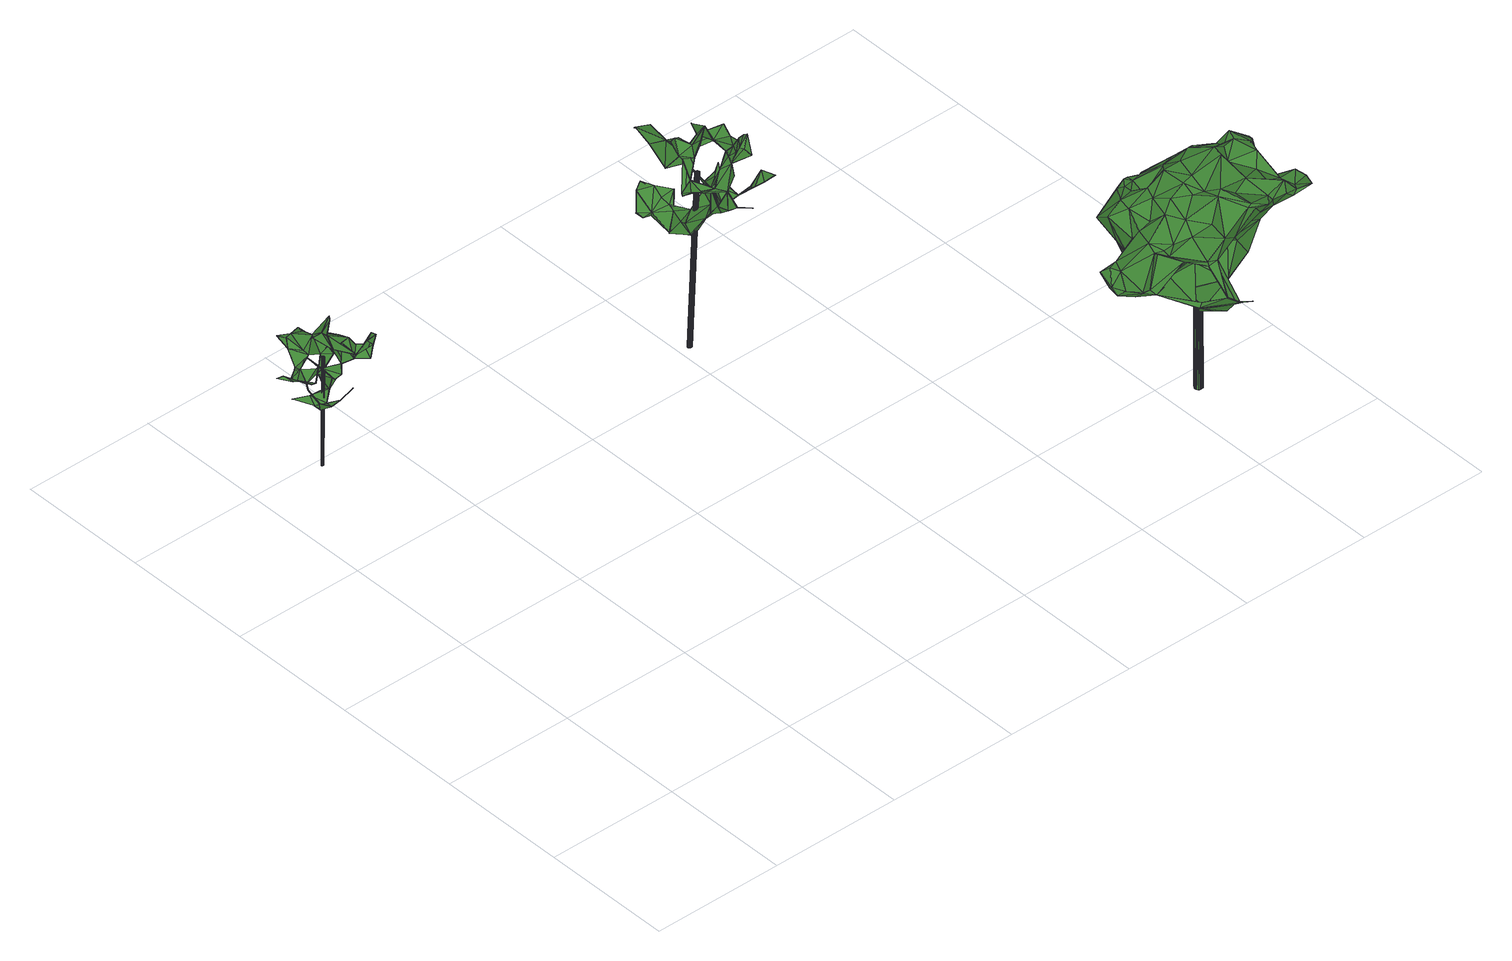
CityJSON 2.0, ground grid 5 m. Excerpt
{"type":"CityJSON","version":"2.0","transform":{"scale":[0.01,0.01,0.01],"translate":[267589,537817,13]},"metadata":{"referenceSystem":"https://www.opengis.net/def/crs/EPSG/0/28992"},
"CityObjects":{
"tree1":{"type":"SolitaryVegetationObject","attributes":{"gtid":489,"crown_width_m":2.89,"crown_median_z":17.56,"crown_r50_m":0.196,"crown_porosity":0.965,"trunk_H_m":4.5,"trunk_DBH_m":0.092,"trunk_radius_m":0.046,"trunk_base_height_m":13.06,"original_gtid":"555"},"geometry":[{"type":"Solid","lod":"3","boundaries":[[[[0,1,2]],[[3,4,5]],[[6,7,8]],[[9,10,11]],[[12,13,14]],[[15,16,17]],[[18,19,20]],[[21,22,23]],[[24,25,26]],[[26,25,18]],[[27,28,29]],[[11,30,31]],[[21,32,33]],[[34,35,36]],[[37,38,39]],[[40,41,42]],[[43,44,45]],[[46,47,7]],[[48,49,50]],[[1,51,52]],[[7,53,54]],[[15,30,16]],[[55,56,57]],[[58,59,60]],[[58,60,61]],[[15,17,48]],[[62,63,39]],[[64,63,62]],[[27,29,37]],[[50,65,48]],[[15,48,65]],[[66,64,55]],[[57,56,14]],[[41,67,42]],[[59,3,68]],[[69,70,71]],[[72,73,74]],[[72,74,45]],[[75,76,1]],[[77,29,39]],[[12,43,74]],[[78,79,80]],[[37,63,27]],[[81,82,83]],[[81,83,52]],[[39,63,37]],[[11,84,30]],[[85,36,51]],[[7,86,53]],[[6,8,54]],[[59,68,87]],[[60,59,87]],[[88,1,0]],[[75,1,88]],[[89,90,0]],[[72,88,91]],[[28,92,93]],[[82,68,5]],[[33,94,21]],[[95,96,61]],[[96,58,61]],[[15,97,31]],[[37,77,98]],[[99,98,77]],[[100,101,102]],[[101,100,103]],[[104,96,71]],[[105,106,107]],[[22,94,108]],[[79,109,110]],[[88,44,43]],[[87,68,82]],[[84,9,111]],[[17,112,97]],[[48,97,49]],[[113,54,53]],[[113,53,86]],[[60,95,61]],[[113,6,54]],[[114,26,18]],[[115,3,116]],[[108,94,117]],[[108,117,32]],[[105,107,118]],[[119,22,108]],[[54,8,7]],[[18,120,114]],[[89,85,90]],[[91,88,121]],[[24,122,123]],[[123,122,124]],[[1,76,125]],[[120,126,127]],[[52,51,69]],[[3,59,116]],[[128,129,130]],[[76,131,125]],[[132,101,109]],[[132,133,101]],[[83,5,2]],[[2,5,36]],[[29,28,134]],[[89,2,85]],[[119,135,22]],[[29,77,37]],[[96,136,71]],[[89,0,2]],[[106,137,126]],[[58,96,138]],[[104,138,96]],[[50,49,79]],[[90,85,51]],[[38,37,98]],[[26,36,3]],[[26,114,36]],[[125,72,91]],[[56,73,131]],[[56,131,76]],[[18,139,120]],[[55,57,67]],[[67,57,42]],[[21,108,32]],[[112,31,97]],[[51,34,70]],[[87,140,95]],[[115,26,3]],[[112,17,16]],[[58,138,59]],[[39,134,62]],[[129,99,141]],[[142,143,118]],[[14,75,12]],[[99,129,98]],[[18,20,144]],[[86,7,47]],[[86,47,145]],[[146,49,97]],[[10,9,84]],[[147,10,84]],[[7,6,46]],[[45,44,72]],[[95,60,87]],[[115,116,104]],[[84,111,148]],[[71,149,150]],[[94,22,21]],[[12,75,43]],[[88,43,75]],[[33,32,117]],[[151,152,147]],[[40,153,13]],[[14,13,153]],[[154,144,155]],[[154,155,151]],[[47,156,145]],[[25,155,19]],[[19,155,144]],[[147,152,157]],[[25,19,18]],[[79,158,50]],[[18,154,142]],[[144,154,18]],[[155,25,24]],[[94,33,117]],[[159,24,152]],[[24,123,152]],[[31,112,148]],[[31,148,111]],[[160,161,162]],[[163,161,160]],[[163,162,161]],[[110,78,105]],[[75,56,76]],[[71,115,104]],[[128,164,129]],[[165,166,124]],[[110,158,79]],[[135,167,168]],[[83,169,52]],[[1,52,169]],[[1,169,83]],[[50,158,137]],[[55,64,170]],[[17,97,48]],[[94,46,6]],[[133,171,172]],[[133,172,102]],[[80,105,78]],[[80,49,105]],[[49,80,79]],[[93,134,28]],[[93,173,134]],[[174,119,23]],[[22,174,23]],[[175,168,167]],[[0,90,88]],[[28,40,92]],[[11,111,9]],[[77,39,38]],[[72,44,88]],[[108,21,119]],[[154,147,84]],[[154,151,147]],[[115,176,26]],[[156,71,136]],[[170,74,73]],[[157,123,124]],[[166,157,124]],[[29,134,39]],[[127,158,177]],[[127,137,158]],[[77,38,164]],[[38,98,164]],[[122,115,124]],[[95,140,52]],[[42,57,153]],[[110,105,118]],[[158,110,166]],[[103,100,178]],[[142,126,120]],[[107,126,142]],[[102,178,99]],[[77,164,99]],[[22,178,174]],[[18,142,139]],[[55,179,66]],[[36,35,51]],[[81,87,82]],[[51,35,34]],[[85,2,36]],[[137,65,50]],[[144,20,19]],[[67,66,180]],[[10,118,11]],[[66,179,180]],[[180,179,67]],[[55,67,179]],[[141,86,130]],[[141,130,129]],[[59,138,116]],[[10,157,166]],[[178,22,135]],[[78,181,182]],[[78,110,181]],[[181,172,171]],[[128,130,86]],[[157,152,123]],[[95,136,96]],[[103,167,183]],[[142,120,139]],[[71,156,149]],[[178,183,174]],[[174,183,119]],[[150,149,128]],[[145,128,86]],[[166,110,10]],[[15,65,146]],[[114,165,34]],[[114,34,36]],[[11,31,111]],[[154,143,142]],[[88,90,121]],[[34,165,124]],[[84,118,143]],[[24,26,176]],[[23,119,21]],[[102,172,183]],[[102,183,178]],[[67,64,66]],[[41,64,67]],[[43,45,74]],[[115,122,176]],[[10,110,118]],[[11,118,84]],[[182,132,78]],[[147,157,10]],[[93,92,162]],[[160,162,92]],[[110,101,103]],[[163,160,92]],[[162,163,93]],[[173,93,163]],[[163,92,173]],[[105,146,106]],[[46,184,47]],[[178,135,168]],[[149,164,128]],[[150,69,71]],[[83,185,1]],[[2,1,185]],[[2,185,83]],[[110,109,101]],[[84,143,154]],[[119,183,135]],[[186,145,136]],[[184,156,47]],[[91,121,51]],[[115,34,124]],[[102,101,133]],[[178,167,103]],[[75,14,56]],[[125,91,1]],[[187,16,30]],[[51,1,91]],[[184,149,156]],[[141,99,184]],[[22,46,94]],[[168,175,178]],[[137,127,126]],[[106,146,137]],[[49,146,105]],[[86,141,188]],[[86,188,113]],[[137,146,65]],[[184,188,141]],[[100,164,149]],[[84,187,30]],[[51,121,90]],[[182,181,171]],[[15,31,30]],[[69,51,70]],[[145,156,136]],[[107,142,118]],[[178,175,167]],[[167,135,183]],[[46,188,184]],[[15,146,97]],[[114,177,165]],[[166,177,158]],[[165,177,166]],[[24,176,122]],[[120,177,114]],[[127,177,120]],[[178,100,99]],[[12,74,13]],[[27,63,41]],[[41,63,64]],[[3,5,68]],[[73,125,131]],[[83,82,5]],[[181,110,103]],[[171,133,132]],[[171,132,182]],[[106,126,107]],[[129,164,98]],[[145,186,128]],[[150,128,186]],[[78,109,79]],[[132,109,78]],[[172,181,103]],[[172,103,183]],[[186,136,69]],[[150,186,69]],[[95,69,136]],[[95,52,69]],[[99,100,149]],[[99,149,184]],[[173,92,40]],[[46,22,188]],[[94,188,22]],[[113,188,94]],[[36,5,4]],[[173,40,170]],[[170,134,173]],[[3,36,4]],[[62,170,64]],[[170,73,55]],[[125,73,72]],[[170,62,134]],[[40,13,74]],[[170,40,74]],[[99,164,102]],[[100,102,164]],[[138,104,116]],[[81,140,87]],[[52,140,81]],[[113,189,6]],[[94,6,189]],[[94,189,113]],[[84,148,187]],[[16,187,148]],[[112,16,148]],[[115,71,70]],[[115,70,34]],[[14,153,57]],[[42,153,40]],[[27,41,190]],[[56,55,73]],[[28,27,190]],[[28,190,40]],[[40,190,41]],[[155,159,151]],[[155,24,159]],[[159,152,151]],[[191,192,193]],[[191,193,194]],[[194,193,195]],[[194,195,196]],[[193,192,197]],[[193,197,195]],[[195,197,198]],[[195,198,196]],[[197,192,199]],[[197,199,198]],[[198,199,200]],[[198,200,196]],[[199,192,201]],[[199,201,200]],[[200,201,202]],[[200,202,196]],[[201,192,203]],[[201,203,202]],[[202,203,204]],[[202,204,196]],[[203,192,205]],[[203,205,204]],[[204,205,206]],[[204,206,196]],[[205,192,207]],[[205,207,206]],[[206,207,208]],[[206,208,196]],[[207,192,209]],[[207,209,208]],[[208,209,210]],[[208,210,196]],[[209,192,211]],[[209,211,210]],[[210,211,212]],[[210,212,196]],[[211,192,213]],[[211,213,212]],[[212,213,214]],[[212,214,196]],[[213,192,215]],[[213,215,214]],[[214,215,216]],[[214,216,196]],[[215,192,217]],[[215,217,216]],[[216,217,218]],[[216,218,196]],[[217,192,219]],[[217,219,218]],[[218,219,220]],[[218,220,196]],[[219,192,221]],[[219,221,220]],[[220,221,222]],[[220,222,196]],[[221,192,223]],[[221,223,222]],[[222,223,224]],[[222,224,196]],[[223,192,225]],[[223,225,224]],[[224,225,226]],[[224,226,196]],[[225,192,227]],[[225,227,226]],[[226,227,228]],[[226,228,196]],[[227,192,229]],[[227,229,228]],[[228,229,230]],[[228,230,196]],[[229,192,231]],[[229,231,230]],[[230,231,232]],[[230,232,196]],[[231,192,233]],[[231,233,232]],[[232,233,234]],[[232,234,196]],[[233,192,235]],[[233,235,234]],[[234,235,236]],[[234,236,196]],[[235,192,237]],[[235,237,236]],[[236,237,238]],[[236,238,196]],[[237,192,239]],[[237,239,238]],[[238,239,240]],[[238,240,196]],[[239,192,191]],[[239,191,240]],[[240,191,194]],[[240,194,196]]]]}]},
"tree2":{"type":"SolitaryVegetationObject","attributes":{"gtid":404,"crown_width_m":3.65,"crown_median_z":20.34,"crown_r50_m":0.224,"crown_porosity":0.945,"trunk_H_m":7.03,"trunk_DBH_m":0.163,"trunk_radius_m":0.0813,"trunk_base_height_m":13.31,"original_gtid":"452"},"geometry":[{"type":"Solid","lod":"3","boundaries":[[[[241,242,243]],[[244,245,246]],[[247,248,249]],[[250,251,252]],[[253,254,244]],[[255,256,257]],[[245,258,259]],[[260,261,262]],[[263,264,265]],[[266,267,268]],[[244,269,245]],[[270,271,272]],[[253,246,273]],[[274,248,275]],[[276,277,278]],[[279,280,249]],[[281,262,282]],[[283,284,285]],[[286,287,288]],[[268,289,290]],[[291,292,284]],[[252,293,250]],[[294,295,296]],[[297,298,299]],[[297,299,300]],[[301,302,303]],[[304,286,288]],[[305,306,307]],[[308,309,310]],[[311,312,313]],[[314,312,311]],[[315,316,317]],[[268,267,289]],[[318,319,320]],[[321,275,322]],[[323,324,325]],[[305,307,318]],[[243,326,327]],[[328,282,261]],[[329,330,331]],[[332,333,307]],[[318,307,333]],[[274,275,334]],[[335,299,298]],[[336,337,315]],[[269,338,339]],[[340,316,341]],[[256,342,324]],[[255,343,342]],[[251,344,252]],[[252,344,345]],[[259,346,245]],[[246,245,346]],[[347,348,349]],[[293,350,250]],[[270,272,300]],[[285,284,292]],[[351,285,292]],[[315,283,341]],[[315,341,316]],[[352,327,349]],[[349,327,353]],[[354,355,356]],[[351,292,291]],[[329,357,358]],[[359,360,361]],[[362,363,364]],[[259,314,360]],[[313,360,314]],[[255,257,365]],[[366,367,344]],[[344,367,345]],[[324,323,256]],[[361,360,313]],[[280,368,247]],[[280,247,249]],[[343,257,256]],[[358,306,305]],[[282,262,261]],[[369,370,371]],[[249,248,279]],[[372,330,329]],[[284,373,374]],[[371,375,369]],[[374,376,284]],[[377,378,379]],[[291,304,351]],[[380,311,381]],[[315,317,336]],[[382,336,317]],[[258,262,383]],[[281,282,328]],[[281,328,335]],[[280,384,368]],[[243,385,366]],[[386,385,243]],[[353,378,377]],[[387,388,389]],[[275,248,368]],[[247,368,248]],[[390,276,278]],[[355,391,380]],[[369,389,370]],[[302,258,383]],[[349,348,379]],[[259,258,314]],[[252,345,352]],[[262,269,260]],[[302,297,300]],[[269,244,338]],[[352,378,353]],[[352,349,378]],[[301,392,312]],[[303,392,301]],[[390,310,393]],[[394,290,395]],[[388,387,396]],[[343,397,342]],[[251,398,344]],[[383,306,302]],[[381,399,400]],[[261,339,271]],[[272,271,339]],[[245,269,262]],[[355,354,401]],[[326,402,350]],[[403,320,319]],[[382,317,404]],[[405,374,373]],[[405,391,374]],[[243,406,241]],[[343,255,365]],[[337,353,377]],[[337,336,353]],[[318,320,403]],[[343,365,257]],[[284,376,291]],[[358,403,407]],[[280,362,384]],[[274,334,408]],[[328,299,335]],[[393,276,390]],[[313,381,311]],[[409,381,313]],[[410,405,373]],[[410,391,405]],[[261,271,270]],[[340,341,283]],[[325,411,412]],[[241,389,369]],[[316,413,317]],[[300,299,270]],[[287,410,283]],[[380,391,414]],[[337,377,340]],[[316,340,377]],[[246,253,244]],[[296,334,415]],[[296,408,334]],[[285,416,283]],[[395,417,418]],[[315,373,283]],[[323,419,256]],[[329,358,263]],[[243,327,352]],[[275,420,415]],[[321,420,275]],[[289,395,290]],[[286,310,287]],[[393,310,286]],[[272,303,300]],[[302,300,303]],[[409,308,390]],[[267,266,394]],[[415,334,275]],[[267,273,289]],[[421,273,267]],[[268,394,266]],[[268,290,394]],[[323,325,412]],[[329,422,423]],[[377,413,316]],[[346,424,254]],[[254,424,425]],[[302,301,258]],[[283,416,287]],[[379,378,349]],[[399,277,374]],[[401,426,387]],[[339,338,244]],[[396,426,294]],[[387,426,396]],[[311,409,314]],[[409,313,314]],[[260,269,339]],[[303,272,411]],[[326,243,366]],[[369,312,241]],[[381,409,399]],[[309,380,414]],[[415,388,296]],[[388,427,296]],[[387,400,401]],[[372,265,264]],[[380,309,311]],[[353,336,349]],[[294,426,295]],[[356,295,426]],[[279,362,280]],[[395,418,428]],[[395,428,394]],[[277,399,278]],[[301,314,258]],[[301,312,314]],[[369,375,429]],[[259,424,346]],[[399,409,278]],[[390,278,409]],[[284,283,373]],[[318,358,305]],[[318,403,358]],[[381,400,380]],[[367,430,362]],[[389,431,387]],[[389,295,431]],[[389,364,408]],[[241,364,389]],[[349,336,347]],[[393,291,376]],[[393,376,276]],[[421,254,253]],[[388,396,427]],[[253,273,421]],[[389,388,415]],[[429,375,312]],[[424,432,359]],[[259,432,424]],[[427,396,294]],[[433,426,401]],[[298,357,335]],[[358,407,263]],[[423,335,357]],[[423,357,329]],[[261,299,328]],[[281,335,423]],[[307,423,332]],[[383,281,423]],[[361,312,369]],[[361,313,312]],[[361,369,424]],[[359,361,424]],[[424,369,429]],[[368,322,275]],[[279,248,274]],[[321,322,434]],[[293,252,352]],[[352,350,293]],[[350,353,327]],[[350,352,353]],[[350,327,326]],[[362,430,434]],[[362,434,384]],[[371,434,430]],[[424,429,425]],[[367,406,243]],[[362,364,406]],[[241,406,364]],[[362,406,367]],[[285,287,416]],[[323,244,419]],[[254,246,346]],[[423,307,306]],[[423,306,383]],[[371,435,434]],[[407,403,372]],[[425,244,254]],[[281,383,262]],[[385,342,430]],[[254,436,246]],[[411,312,392]],[[411,392,303]],[[340,410,337]],[[340,283,410]],[[389,408,295]],[[408,296,295]],[[427,294,296]],[[382,295,437]],[[418,421,428]],[[267,428,421]],[[394,428,267]],[[384,322,368]],[[434,322,384]],[[425,429,244]],[[259,360,432]],[[432,360,359]],[[367,385,430]],[[387,355,400]],[[380,400,355]],[[298,297,357]],[[263,265,329]],[[270,299,261]],[[437,295,356]],[[355,387,431]],[[352,345,438]],[[348,382,437]],[[348,347,382]],[[355,382,356]],[[382,404,356]],[[404,437,356]],[[386,371,430]],[[386,242,371]],[[351,304,285]],[[243,242,386]],[[429,419,244]],[[431,382,355]],[[385,367,366]],[[435,420,321]],[[273,246,439]],[[273,439,289]],[[395,289,436]],[[404,317,348]],[[348,317,413]],[[431,295,382]],[[336,382,347]],[[348,437,404]],[[436,289,439]],[[436,439,246]],[[417,254,418]],[[418,254,421]],[[436,417,395]],[[436,254,417]],[[304,288,285]],[[258,245,262]],[[339,412,272]],[[412,411,272]],[[399,374,391]],[[399,391,400]],[[410,373,337]],[[337,373,315]],[[325,440,312]],[[386,440,325]],[[429,312,440]],[[355,401,391]],[[391,401,400]],[[311,308,409]],[[414,287,310]],[[414,310,309]],[[397,440,386]],[[343,256,397]],[[358,441,306]],[[357,441,358]],[[386,430,397]],[[241,375,242]],[[312,375,241]],[[242,375,371]],[[325,312,411]],[[354,433,401]],[[354,442,433]],[[397,256,419]],[[440,397,419]],[[440,419,429]],[[371,370,435]],[[321,434,435]],[[435,370,420]],[[415,420,370]],[[415,370,389]],[[442,426,433]],[[354,356,426]],[[354,426,442]],[[362,279,363]],[[323,412,244]],[[339,244,412]],[[274,363,279]],[[339,261,260]],[[256,255,342]],[[332,423,443]],[[332,443,444]],[[430,342,397]],[[443,423,422]],[[319,330,403]],[[324,445,325]],[[357,297,441]],[[302,441,297]],[[306,441,302]],[[263,372,264]],[[407,372,263]],[[372,329,265]],[[446,342,385]],[[291,286,304]],[[393,286,291]],[[444,447,331]],[[329,331,447]],[[422,329,447]],[[277,276,376]],[[277,376,374]],[[319,333,444]],[[379,348,413]],[[379,413,377]],[[372,403,330]],[[444,333,332]],[[318,333,319]],[[331,330,319]],[[331,319,444]],[[285,288,287]],[[410,414,391]],[[446,445,342]],[[342,445,324]],[[446,385,445]],[[386,445,385]],[[386,325,445]],[[422,447,443]],[[443,447,444]],[[410,287,414]],[[344,398,366]],[[243,438,367]],[[367,438,345]],[[243,352,438]],[[408,364,363]],[[408,363,274]],[[311,309,308]],[[398,326,366]],[[308,310,390]],[[250,350,402]],[[398,402,326]],[[251,402,398]],[[250,402,251]],[[448,449,450]],[[448,450,451]],[[451,450,452]],[[451,452,453]],[[450,449,454]],[[450,454,452]],[[452,454,455]],[[452,455,453]],[[454,449,456]],[[454,456,455]],[[455,456,457]],[[455,457,453]],[[456,449,458]],[[456,458,457]],[[457,458,459]],[[457,459,453]],[[458,449,460]],[[458,460,459]],[[459,460,461]],[[459,461,453]],[[460,449,462]],[[460,462,461]],[[461,462,463]],[[461,463,453]],[[462,449,464]],[[462,464,463]],[[463,464,465]],[[463,465,453]],[[464,449,466]],[[464,466,465]],[[465,466,467]],[[465,467,453]],[[466,449,468]],[[466,468,467]],[[467,468,469]],[[467,469,453]],[[468,449,470]],[[468,470,469]],[[469,470,471]],[[469,471,453]],[[470,449,472]],[[470,472,471]],[[471,472,473]],[[471,473,453]],[[472,449,474]],[[472,474,473]],[[473,474,475]],[[473,475,453]],[[474,449,476]],[[474,476,475]],[[475,476,477]],[[475,477,453]],[[476,449,478]],[[476,478,477]],[[477,478,479]],[[477,479,453]],[[478,449,480]],[[478,480,479]],[[479,480,481]],[[479,481,453]],[[480,449,482]],[[480,482,481]],[[481,482,483]],[[481,483,453]],[[482,449,484]],[[482,484,483]],[[483,484,485]],[[483,485,453]],[[484,449,486]],[[484,486,485]],[[485,486,487]],[[485,487,453]],[[486,449,488]],[[486,488,487]],[[487,488,489]],[[487,489,453]],[[488,449,490]],[[488,490,489]],[[489,490,491]],[[489,491,453]],[[490,449,492]],[[490,492,491]],[[491,492,493]],[[491,493,453]],[[492,449,494]],[[492,494,493]],[[493,494,495]],[[493,495,453]],[[494,449,496]],[[494,496,495]],[[495,496,497]],[[495,497,453]],[[496,449,448]],[[496,448,497]],[[497,448,451]],[[497,451,453]]]]}]},
"tree3":{"type":"SolitaryVegetationObject","attributes":{"gtid":406,"crown_width_m":6.52,"crown_median_z":20.21,"crown_r50_m":0.312,"crown_porosity":0.927,"trunk_H_m":6.66,"trunk_DBH_m":0.297,"trunk_radius_m":0.148,"trunk_base_height_m":13.55,"original_gtid":"454"},"geometry":[{"type":"Solid","lod":"3","boundaries":[[[[498,499,500]],[[498,501,499]],[[502,503,504]],[[505,506,507]],[[508,509,510]],[[511,512,513]],[[514,515,516]],[[517,518,519]],[[520,521,522]],[[523,524,516]],[[525,526,527]],[[528,529,530]],[[528,530,531]],[[532,533,534]],[[535,536,523]],[[537,538,539]],[[540,541,542]],[[531,543,528]],[[544,545,546]],[[547,548,549]],[[518,550,551]],[[552,553,554]],[[555,556,557]],[[558,559,534]],[[560,561,508]],[[562,563,564]],[[531,530,565]],[[521,566,567]],[[568,569,570]],[[571,572,573]],[[574,575,576]],[[577,578,579]],[[566,580,581]],[[582,583,511]],[[539,584,568]],[[577,579,585]],[[586,587,583]],[[513,588,511]],[[582,511,588]],[[589,590,587]],[[515,591,592]],[[593,594,595]],[[596,597,593]],[[598,599,589]],[[598,600,599]],[[601,602,603]],[[602,601,604]],[[605,555,606]],[[607,608,609]],[[608,507,609]],[[610,608,607]],[[611,547,612]],[[613,614,615]],[[534,533,558]],[[616,613,615]],[[617,512,522]],[[617,522,521]],[[548,618,565]],[[536,619,612]],[[620,619,536]],[[611,543,531]],[[511,522,512]],[[506,505,589]],[[621,601,622]],[[621,622,623]],[[506,624,507]],[[543,625,626]],[[543,626,528]],[[576,627,628]],[[519,629,630]],[[631,561,559]],[[632,501,633]],[[634,635,572]],[[636,572,635]],[[636,635,634]],[[637,562,605]],[[501,500,638]],[[639,640,641]],[[610,642,643]],[[644,645,646]],[[647,648,536]],[[649,647,536]],[[642,650,651]],[[652,650,642]],[[653,654,655]],[[656,654,653]],[[657,607,658]],[[657,658,659]],[[660,661,508]],[[569,661,660]],[[620,662,619]],[[552,602,573]],[[663,664,606]],[[596,665,666]],[[559,667,534]],[[532,534,667]],[[557,645,555]],[[668,669,570]],[[646,645,557]],[[530,670,565]],[[564,670,530]],[[516,502,514]],[[667,559,561]],[[560,667,561]],[[671,672,673]],[[674,675,657]],[[593,624,594]],[[647,676,648]],[[677,678,666]],[[596,593,665]],[[655,654,532]],[[637,563,562]],[[646,557,679]],[[646,679,638]],[[563,637,541]],[[563,541,540]],[[680,585,579]],[[643,608,610]],[[652,681,682]],[[652,682,683]],[[604,573,602]],[[684,685,686]],[[582,586,583]],[[554,687,552]],[[644,606,645]],[[555,645,606]],[[688,689,565]],[[690,691,692]],[[608,693,507]],[[643,693,608]],[[663,637,664]],[[663,541,637]],[[561,631,508]],[[694,695,556]],[[680,605,562]],[[565,618,531]],[[507,624,609]],[[617,696,697]],[[642,681,652]],[[698,620,684]],[[699,700,701]],[[571,554,702]],[[498,500,501]],[[703,529,626]],[[529,528,626]],[[704,682,681]],[[502,516,524]],[[579,599,705]],[[523,516,535]],[[592,535,516]],[[554,604,706]],[[707,708,672]],[[674,709,627]],[[643,651,600]],[[532,654,501]],[[547,611,618]],[[505,693,643]],[[507,693,505]],[[709,510,710]],[[709,710,627]],[[653,655,711]],[[546,552,687]],[[602,552,546]],[[583,712,511]],[[529,703,530]],[[581,530,703]],[[524,612,549]],[[524,523,612]],[[563,540,564]],[[619,662,611]],[[661,711,655]],[[698,662,620]],[[666,713,677]],[[576,610,675]],[[576,675,627]],[[667,560,655]],[[674,510,709]],[[523,536,612]],[[589,599,590]],[[606,714,663]],[[606,715,714]],[[716,506,589]],[[716,589,586]],[[667,655,532]],[[531,618,611]],[[592,516,515]],[[717,718,535]],[[639,719,640]],[[549,612,547]],[[554,553,702]],[[605,720,555]],[[581,562,564]],[[609,597,607]],[[643,598,505]],[[610,576,642]],[[699,701,721]],[[617,513,512]],[[536,648,502]],[[602,722,603]],[[663,714,629]],[[569,668,570]],[[621,623,584]],[[530,581,564]],[[723,724,684]],[[705,600,702]],[[600,705,599]],[[651,650,575]],[[642,575,681]],[[576,575,642]],[[680,579,725]],[[726,727,728]],[[584,623,729]],[[730,729,623]],[[559,509,631]],[[558,509,559]],[[688,564,540]],[[541,671,542]],[[521,626,625]],[[634,731,636]],[[732,733,734]],[[675,735,657]],[[543,728,625]],[[535,736,649]],[[737,622,722]],[[589,587,586]],[[570,669,738]],[[729,730,517]],[[718,739,740]],[[650,632,633]],[[633,682,650]],[[720,680,741]],[[646,499,644]],[[649,742,743]],[[558,692,509]],[[653,711,656]],[[643,600,598]],[[740,739,744]],[[726,728,743]],[[726,743,616]],[[728,676,743]],[[647,743,676]],[[743,647,649]],[[742,677,713]],[[742,713,613]],[[644,715,606]],[[508,510,745]],[[660,508,745]],[[746,652,747]],[[688,540,748]],[[612,619,611]],[[749,678,718]],[[713,666,750]],[[713,750,613]],[[533,532,501]],[[564,688,670]],[[646,500,499]],[[700,702,553]],[[702,700,699]],[[702,699,734]],[[739,537,751]],[[752,753,737]],[[661,754,711]],[[527,596,666]],[[569,660,668]],[[745,668,660]],[[577,566,578]],[[657,659,755]],[[755,659,756]],[[638,500,646]],[[597,757,593]],[[508,655,560]],[[616,743,613]],[[677,718,678]],[[643,642,651]],[[758,588,697]],[[758,697,696]],[[503,502,759]],[[547,618,548]],[[696,521,760]],[[734,579,705]],[[705,702,734]],[[724,723,761]],[[695,679,556]],[[546,752,602]],[[729,517,762]],[[729,762,754]],[[517,763,762]],[[708,548,689]],[[689,548,565]],[[681,650,704]],[[733,699,721]],[[595,764,593]],[[506,716,594]],[[594,624,506]],[[509,692,691]],[[520,590,599]],[[501,638,633]],[[684,502,685]],[[704,650,682]],[[720,741,555]],[[733,765,734]],[[707,672,641]],[[733,721,765]],[[717,739,718]],[[766,739,717]],[[598,589,505]],[[696,617,521]],[[719,706,504]],[[554,706,719]],[[605,606,664]],[[605,664,637]],[[535,649,536]],[[687,544,546]],[[639,687,554]],[[691,690,767]],[[574,767,690]],[[641,768,769]],[[568,729,569]],[[513,617,697]],[[765,721,632]],[[599,579,578]],[[599,578,520]],[[522,590,520]],[[571,573,604]],[[740,744,749]],[[740,749,718]],[[577,580,566]],[[756,669,668]],[[703,567,581]],[[573,572,636]],[[566,581,567]],[[628,574,576]],[[708,673,672]],[[594,716,758]],[[652,683,747]],[[728,727,625]],[[770,614,750]],[[568,584,729]],[[518,517,730]],[[582,758,586]],[[657,735,607]],[[613,750,614]],[[537,739,766]],[[700,731,651]],[[753,763,544]],[[644,499,715]],[[641,771,629]],[[651,575,772]],[[773,551,550]],[[519,551,629]],[[746,695,652]],[[562,580,680]],[[613,743,742]],[[600,571,702]],[[730,550,518]],[[574,774,772]],[[651,774,700]],[[632,650,695]],[[652,695,650]],[[684,686,723]],[[681,575,650]],[[736,677,775]],[[742,775,677]],[[671,541,771]],[[626,567,703]],[[518,551,519]],[[503,719,504]],[[527,678,749]],[[527,749,525]],[[666,678,527]],[[753,762,763]],[[570,539,568]],[[641,629,639]],[[536,502,620]],[[581,580,562]],[[572,571,600]],[[524,549,620]],[[524,620,502]],[[747,776,746]],[[625,727,521]],[[544,551,773]],[[752,722,602]],[[737,722,752]],[[603,722,622]],[[683,776,747]],[[630,629,714]],[[744,739,738]],[[717,535,592]],[[544,777,656]],[[631,509,508]],[[680,580,585]],[[522,712,587]],[[511,712,522]],[[651,772,774]],[[623,773,730]],[[504,601,621]],[[715,777,544]],[[762,711,754]],[[771,641,769]],[[732,699,733]],[[715,499,777]],[[577,585,580]],[[717,778,766]],[[592,778,717]],[[755,779,745]],[[756,779,755]],[[539,538,584]],[[756,749,669]],[[745,510,755]],[[525,749,756]],[[525,756,659]],[[744,669,749]],[[738,669,744]],[[538,537,780]],[[584,538,621]],[[732,734,699]],[[595,594,758]],[[595,758,696]],[[716,586,758]],[[671,771,672]],[[629,771,541]],[[541,663,629]],[[765,632,695]],[[721,501,632]],[[741,725,555]],[[725,556,555]],[[741,680,725]],[[605,680,720]],[[772,575,574]],[[734,725,579]],[[698,724,662]],[[725,734,556]],[[694,556,734]],[[656,777,499]],[[630,763,519]],[[519,763,517]],[[544,763,630]],[[551,544,629]],[[639,629,544]],[[687,639,544]],[[682,633,679]],[[638,679,633]],[[592,591,778]],[[754,661,729]],[[508,661,655]],[[729,661,569]],[[753,623,737]],[[721,701,501]],[[574,501,701]],[[718,677,736]],[[525,659,658]],[[639,554,719]],[[738,751,570]],[[762,656,711]],[[753,656,762]],[[753,773,623]],[[514,591,515]],[[604,601,706]],[[504,706,601]],[[600,731,634]],[[651,731,600]],[[535,718,736]],[[630,714,715]],[[616,727,726]],[[658,607,526]],[[623,622,737]],[[601,603,622]],[[672,771,768]],[[672,768,641]],[[499,501,654]],[[665,764,770]],[[620,759,684]],[[502,684,759]],[[549,548,759]],[[620,549,759]],[[686,502,648]],[[708,689,673]],[[707,759,548]],[[707,548,708]],[[698,684,724]],[[658,526,525]],[[597,526,607]],[[571,604,554]],[[544,773,753]],[[723,686,648]],[[770,760,614]],[[756,668,779]],[[750,666,781]],[[665,593,764]],[[780,591,514]],[[572,600,634]],[[715,544,630]],[[691,510,509]],[[573,636,731]],[[558,533,692]],[[499,654,656]],[[574,691,767]],[[574,628,691]],[[565,670,688]],[[695,776,679]],[[679,776,682]],[[770,764,696]],[[696,764,595]],[[728,662,724]],[[780,502,782]],[[504,782,502]],[[615,614,760]],[[520,783,521]],[[521,783,566]],[[520,566,783]],[[520,578,566]],[[514,502,780]],[[773,550,730]],[[521,615,760]],[[615,727,616]],[[615,521,727]],[[621,782,504]],[[513,697,588]],[[538,780,782]],[[538,782,621]],[[610,735,675]],[[607,735,610]],[[546,545,752]],[[753,545,656]],[[752,545,753]],[[544,656,545]],[[674,627,675]],[[691,710,510]],[[755,674,657]],[[755,510,674]],[[627,710,628]],[[691,628,710]],[[739,751,738]],[[676,728,724]],[[724,761,676]],[[723,676,761]],[[648,676,723]],[[746,776,695]],[[542,748,540]],[[671,748,542]],[[641,640,707]],[[690,501,574]],[[690,692,533]],[[690,533,501]],[[521,567,626]],[[682,776,683]],[[750,665,770]],[[666,665,781]],[[750,781,665]],[[696,760,770]],[[543,662,728]],[[611,662,543]],[[679,557,556]],[[765,695,694]],[[765,694,734]],[[527,526,596]],[[597,596,526]],[[593,757,624]],[[609,624,757]],[[597,609,757]],[[537,591,780]],[[553,731,700]],[[573,731,552]],[[552,731,553]],[[503,640,719]],[[707,640,759]],[[503,759,640]],[[701,700,774]],[[701,774,574]],[[771,769,768]],[[588,758,582]],[[686,685,502]],[[673,688,748]],[[673,689,688]],[[671,673,748]],[[766,591,537]],[[766,778,591]],[[745,779,668]],[[649,736,775]],[[649,775,742]],[[539,751,537]],[[570,751,539]],[[587,712,583]],[[522,587,590]],[[784,785,786]],[[784,786,787]],[[787,786,788]],[[787,788,789]],[[786,785,790]],[[786,790,788]],[[788,790,791]],[[788,791,789]],[[790,785,792]],[[790,792,791]],[[791,792,793]],[[791,793,789]],[[792,785,794]],[[792,794,793]],[[793,794,795]],[[793,795,789]],[[794,785,796]],[[794,796,795]],[[795,796,797]],[[795,797,789]],[[796,785,798]],[[796,798,797]],[[797,798,799]],[[797,799,789]],[[798,785,800]],[[798,800,799]],[[799,800,801]],[[799,801,789]],[[800,785,802]],[[800,802,801]],[[801,802,803]],[[801,803,789]],[[802,785,804]],[[802,804,803]],[[803,804,805]],[[803,805,789]],[[804,785,806]],[[804,806,805]],[[805,806,807]],[[805,807,789]],[[806,785,808]],[[806,808,807]],[[807,808,809]],[[807,809,789]],[[808,785,810]],[[808,810,809]],[[809,810,811]],[[809,811,789]],[[810,785,812]],[[810,812,811]],[[811,812,813]],[[811,813,789]],[[812,785,814]],[[812,814,813]],[[813,814,815]],[[813,815,789]],[[814,785,816]],[[814,816,815]],[[815,816,817]],[[815,817,789]],[[816,785,818]],[[816,818,817]],[[817,818,819]],[[817,819,789]],[[818,785,820]],[[818,820,819]],[[819,820,821]],[[819,821,789]],[[820,785,822]],[[820,822,821]],[[821,822,823]],[[821,823,789]],[[822,785,824]],[[822,824,823]],[[823,824,825]],[[823,825,789]],[[824,785,826]],[[824,826,825]],[[825,826,827]],[[825,827,789]],[[826,785,828]],[[826,828,827]],[[827,828,829]],[[827,829,789]],[[828,785,830]],[[828,830,829]],[[829,830,831]],[[829,831,789]],[[830,785,832]],[[830,832,831]],[[831,832,833]],[[831,833,789]],[[832,785,784]],[[832,784,833]],[[833,784,787]],[[833,787,789]]]]}]}
},
"vertices":[
[334,1988,419],[301,2015,418],[351,2025,418],[293,2088,474],[294,2088,473],[301,2121,464],[87,1951,483],[99,1962,461],[70,1961,477],[311,1856,506],[262,1911,522],[312,1857,506],[287,1954,322],[286,1954,321],[294,1984,304],[411,1894,521],[411,1872,527],[412,1872,526],[264,1965,557],[289,1958,616],[287,1954,603],[126,1859,481],[159,1877,461],[159,1875,461],[262,1965,557],[288,1958,617],[277,2026,506],[215,1918,297],[246,1897,304],[201,1905,336],[360,1858,535],[384,1856,511],[96,1863,509],[94,1863,509],[277,2025,505],[282,2044,447],[312,2060,453],[200,1906,336],[190,1949,373],[202,1906,336],[255,1933,292],[223,1955,287],[271,2000,279],[294,1931,375],[282,1934,382],[293,1930,375],[117,1930,463],[125,1961,439],[416,1891,467],[388,1872,441],[409,1908,446],[301,2015,420],[262,2052,436],[99,1961,460],[69,1961,477],[232,1988,304],[292,1984,304],[271,2001,280],[216,2085,489],[250,2098,482],[208,2119,482],[207,2118,482],[232,1923,303],[215,1919,298],[223,1955,289],[399,1916,469],[175,2006,309],[232,1988,302],[300,2120,465],[242,2030,456],[240,2001,457],[239,2001,457],[280,1934,382],[285,1954,322],[286,1953,322],[278,1995,360],[277,1996,360],[190,1948,373],[298,1910,445],[348,1905,440],[348,1905,441],[293,2088,472],[299,2120,463],[312,2060,451],[312,1856,507],[342,2023,426],[125,1961,437],[250,2098,480],[283,1969,404],[335,1988,420],[334,1988,420],[283,1971,404],[270,1881,329],[269,1880,329],[109,1896,482],[207,2065,462],[207,2065,463],[414,1891,467],[189,1949,373],[178,1942,407],[230,1927,452],[232,1927,452],[230,1926,452],[231,1926,453],[242,2030,458],[348,1905,442],[375,1929,472],[343,1926,518],[126,1860,482],[298,1911,444],[298,1912,445],[312,1855,506],[384,1855,511],[108,1926,463],[327,1994,505],[276,2025,506],[250,2097,481],[95,1864,509],[321,1934,502],[160,1876,461],[334,1963,514],[283,1970,405],[242,1986,534],[263,1965,556],[244,1986,534],[268,1989,373],[344,1927,518],[333,1963,513],[177,1998,428],[178,1944,407],[144,1945,436],[277,1994,360],[268,1877,436],[243,1881,428],[246,1897,306],[199,1909,486],[195,2016,421],[376,1931,472],[218,2085,489],[332,1963,514],[262,2052,438],[144,1944,436],[343,1926,519],[262,1911,523],[287,1953,602],[177,1999,429],[398,1915,469],[262,1910,523],[360,1857,536],[189,1984,436],[196,2016,420],[254,1928,572],[254,1929,571],[293,1984,304],[255,1929,572],[286,1953,603],[188,1984,436],[261,1911,523],[366,1934,466],[254,1930,572],[304,1861,372],[303,1861,373],[303,1860,372],[303,1861,372],[179,1943,407],[325,1993,505],[320,1935,502],[191,1950,502],[190,1950,503],[282,2045,446],[255,1933,294],[243,1879,428],[243,1880,429],[269,1882,329],[159,1876,461],[190,1950,501],[243,1986,534],[326,1993,505],[200,1910,486],[176,2006,309],[175,2006,308],[268,1876,438],[268,1876,437],[200,1908,486],[144,1945,438],[342,2024,425],[195,2017,420],[360,1858,537],[117,1930,461],[108,1926,465],[232,1923,301],[280,1975,6],[275,1975,6],[279,1976,6],[273,1965,456],[273,1966,456],[268,1965,456],[279,1977,6],[272,1967,456],[278,1978,6],[272,1968,456],[277,1979,6],[271,1969,456],[276,1980,6],[270,1969,456],[275,1980,6],[268,1969,456],[274,1980,6],[267,1969,456],[273,1979,6],[266,1969,456],[272,1978,6],[265,1968,456],[271,1977,6],[264,1967,456],[271,1976,6],[264,1966,456],[270,1975,6],[264,1965,456],[271,1974,6],[264,1963,456],[271,1973,6],[265,1962,456],[272,1972,6],[265,1961,456],[273,1971,6],[266,1961,456],[274,1971,6],[267,1960,456],[275,1970,6],[268,1960,456],[276,1971,6],[270,1960,456],[277,1971,6],[271,1961,456],[278,1972,6],[272,1961,456],[279,1973,6],[272,1962,456],[279,1974,6],[273,1964,456],
[1552,1513,804],[1552,1511,804],[1499,1476,778],[1596,1544,609],[1590,1571,605],[1657,1541,626],[1650,1490,910],[1649,1507,898],[1649,1490,911],[1406,1524,767],[1415,1493,794],[1414,1493,796],[1657,1540,627],[1657,1541,628],[1582,1388,704],[1573,1452,674],[1584,1388,704],[1577,1619,642],[1643,1636,675],[1547,1595,567],[1515,1574,541],[1549,1595,565],[1420,1730,547],[1417,1762,551],[1418,1762,550],[1756,1474,695],[1731,1500,663],[1766,1502,668],[1588,1570,605],[1466,1553,563],[1467,1551,563],[1513,1538,610],[1693,1519,650],[1641,1518,884],[1656,1531,851],[1574,1789,741],[1576,1789,742],[1577,1768,733],[1603,1474,889],[1615,1467,882],[1536,1624,543],[1526,1586,531],[1488,1698,848],[1526,1816,819],[1481,1835,822],[1502,1755,779],[1467,1753,809],[1468,1754,809],[1738,1528,636],[1755,1541,677],[1521,1826,793],[1484,1844,813],[1406,1529,775],[1681,1640,844],[1617,1614,829],[1672,1596,828],[1500,1640,542],[1482,1675,485],[1507,1601,509],[1492,1609,560],[1575,1618,643],[1537,1635,576],[1566,1572,620],[1481,1834,820],[1510,1743,574],[1518,1716,558],[1564,1745,580],[1490,1701,729],[1488,1701,730],[1489,1702,730],[1559,1678,728],[1556,1560,701],[1579,1620,673],[1578,1621,672],[1506,1659,872],[1474,1640,898],[1509,1596,877],[1507,1775,607],[1490,1823,605],[1489,1822,606],[1611,1502,838],[1636,1454,853],[1549,1501,636],[1544,1461,671],[1533,1500,671],[1449,1532,776],[1451,1538,800],[1508,1600,508],[1470,1748,519],[1456,1803,596],[1499,1786,599],[1565,1745,579],[1536,1789,560],[1655,1532,852],[1506,1663,481],[1510,1595,876],[1493,1655,842],[1567,1571,618],[1513,1536,609],[1480,1666,864],[1481,1667,865],[1572,1451,675],[1583,1389,705],[1432,1466,803],[1433,1465,804],[1633,1597,667],[1523,1574,884],[1517,1564,911],[1478,1548,869],[1407,1530,774],[1483,1844,812],[1449,1537,801],[1463,1589,850],[1595,1697,858],[1590,1664,837],[1577,1613,909],[1484,1676,486],[1454,1726,553],[1661,1642,697],[1642,1636,677],[1619,1611,681],[1583,1492,824],[1607,1497,854],[1600,1523,826],[1583,1387,705],[1464,1489,768],[1499,1474,779],[1637,1454,854],[1595,1542,735],[1626,1563,810],[1613,1512,747],[1419,1762,551],[1489,1697,847],[1539,1765,781],[1595,1540,735],[1538,1766,779],[1454,1599,860],[1461,1589,851],[1477,1549,870],[1550,1684,768],[1561,1679,728],[1577,1612,908],[1539,1635,576],[1635,1453,854],[1540,1461,751],[1539,1463,750],[1617,1614,827],[1671,1596,827],[1625,1565,809],[1523,1734,741],[1550,1686,769],[1562,1554,693],[1505,1759,766],[1755,1476,696],[1753,1541,678],[1682,1641,842],[1573,1453,676],[1443,1500,777],[1579,1768,734],[1551,1685,768],[1591,1666,836],[1408,1524,766],[1455,1803,597],[1577,1612,910],[1502,1753,779],[1552,1512,805],[1454,1728,553],[1636,1543,839],[1560,1679,727],[1488,1697,846],[1527,1529,630],[1526,1527,629],[1508,1595,878],[1489,1701,731],[1662,1556,819],[1469,1753,809],[1693,1521,652],[1695,1504,664],[1550,1501,638],[1636,1541,837],[1695,1503,662],[1519,1717,556],[1522,1699,542],[1634,1597,669],[1609,1598,660],[1591,1665,838],[1683,1640,843],[1731,1501,665],[1564,1554,694],[1541,1462,751],[1616,1614,828],[1662,1643,695],[1597,1697,858],[1585,1492,823],[1601,1523,824],[1703,1535,643],[1578,1612,909],[1444,1500,779],[1703,1533,641],[1535,1500,671],[1520,1699,542],[1596,1698,860],[1542,1749,570],[1536,1790,558],[1543,1462,672],[1544,1462,673],[1510,1743,572],[1533,1625,31],[1525,1625,31],[1533,1627,31],[1556,1615,734],[1556,1617,734],[1548,1615,734],[1532,1629,31],[1555,1619,734],[1531,1631,31],[1554,1621,734],[1529,1632,31],[1552,1622,734],[1527,1633,31],[1550,1623,734],[1525,1633,31],[1548,1623,734],[1523,1633,31],[1546,1623,734],[1521,1632,31],[1544,1622,735],[1519,1631,31],[1542,1621,735],[1518,1629,31],[1541,1619,735],[1517,1627,31],[1540,1617,735],[1517,1625,31],[1540,1615,735],[1517,1623,31],[1540,1613,735],[1518,1621,31],[1541,1611,734],[1519,1619,31],[1542,1609,734],[1521,1618,31],[1544,1608,734],[1523,1617,31],[1546,1607,734],[1525,1617,31],[1548,1607,734],[1527,1617,31],[1550,1607,734],[1529,1618,31],[1552,1608,734],[1531,1619,31],[1554,1609,734],[1532,1621,31],[1555,1611,734],[1533,1623,31],[1556,1613,734],
[2363,301,617],[2362,302,615],[2393,185,600],[2298,264,645],[2611,576,704],[2600,514,675],[2522,501,690],[2630,142,878],[2676,133,907],[2616,87,949],[2251,405,721],[2225,353,726],[2309,313,818],[2893,209,824],[2880,248,822],[2897,223,838],[2574,650,741],[2589,662,749],[2626,655,731],[2412,542,567],[2470,567,554],[2478,527,540],[2729,261,762],[2827,350,787],[2849,263,782],[2711,654,713],[2655,641,718],[2516,379,915],[2536,305,914],[2553,383,923],[2891,441,586],[2889,426,582],[2833,464,527],[2874,507,555],[2239,298,647],[2245,269,675],[2172,309,680],[2684,612,799],[2721,620,723],[2489,636,792],[2453,627,775],[2452,627,777],[2676,480,400],[2611,476,404],[2651,562,395],[2861,490,647],[2484,404,551],[2415,350,589],[2472,311,656],[2807,568,629],[2775,523,588],[2737,586,622],[2470,565,555],[2480,527,542],[2463,299,702],[2481,284,694],[2586,360,748],[2513,233,483],[2491,143,550],[2490,142,549],[2188,289,703],[2181,346,688],[2201,425,692],[2200,424,694],[2693,402,494],[2653,419,413],[2727,450,475],[2808,523,488],[2730,365,690],[2778,395,686],[2347,605,729],[2330,533,783],[2390,539,818],[2569,321,824],[2527,298,847],[2435,346,820],[2382,229,754],[2428,162,753],[2426,164,770],[2669,297,636],[2715,314,688],[2671,246,630],[2696,385,561],[2776,396,559],[2856,148,869],[2827,173,850],[2403,585,721],[2663,281,612],[2778,151,861],[2794,214,819],[2855,149,871],[2714,175,841],[2785,220,815],[2545,643,755],[2589,662,751],[2668,254,930],[2752,165,929],[2736,231,899],[2644,345,983],[2553,245,952],[2601,203,813],[2702,223,763],[2587,217,758],[2467,484,787],[2412,361,760],[2399,408,802],[2506,427,825],[2583,341,430],[2534,325,414],[2528,228,945],[2564,125,942],[2582,131,946],[2470,130,862],[2818,564,636],[2754,613,656],[2790,469,928],[2811,390,922],[2845,422,894],[2852,446,887],[2886,262,844],[2831,519,548],[2764,571,644],[2735,560,633],[2438,557,742],[2380,491,775],[2372,517,668],[2663,142,928],[2837,453,735],[2837,392,697],[2312,216,823],[2312,216,820],[2537,453,516],[2492,427,513],[2214,390,723],[2386,148,636],[2370,139,628],[2539,191,805],[2495,223,851],[2446,232,824],[2631,402,412],[2369,139,626],[2557,425,637],[2649,476,653],[2651,425,561],[2453,146,775],[2538,160,813],[2483,267,502],[2511,234,483],[2422,181,571],[2734,565,819],[2695,572,781],[2731,581,831],[2425,66,684],[2460,179,749],[2470,60,648],[2282,352,680],[2308,307,655],[2264,353,674],[2373,372,599],[2433,277,870],[2503,322,907],[2455,374,887],[2332,418,761],[2343,456,672],[2789,474,680],[2549,385,495],[2581,343,430],[2698,374,908],[2658,394,977],[2189,365,670],[2377,487,821],[2460,490,858],[2756,485,487],[2659,529,426],[2725,452,477],[2747,515,460],[2363,255,820],[2411,220,846],[2725,528,821],[2633,491,927],[2579,468,918],[2479,97,609],[2623,298,574],[2425,65,685],[2468,58,646],[2508,39,641],[2651,477,655],[2602,513,677],[2615,465,750],[2528,345,667],[2749,514,458],[2776,529,478],[2284,278,663],[2299,273,808],[2247,271,677],[2586,115,935],[2490,144,551],[2481,99,611],[2814,254,851],[2835,208,842],[2711,472,621],[2488,296,655],[2480,283,692],[2390,308,645],[2587,251,721],[2840,404,601],[2423,64,684],[2615,234,714],[2535,483,791],[2675,465,588],[2754,486,488],[2320,252,819],[2299,273,810],[2360,418,637],[2835,207,840],[2731,430,920],[2514,406,511],[2473,309,521],[2739,141,896],[2541,618,792],[2589,560,842],[2577,475,674],[2572,310,527],[2395,185,602],[2361,415,771],[2646,446,767],[2766,439,713],[2561,217,596],[2761,485,850],[2810,394,801],[2816,463,736],[2361,527,674],[2414,542,569],[2454,266,723],[2461,299,562],[2460,297,560],[2560,216,598],[2494,221,853],[2663,526,831],[2345,455,672],[2446,551,817],[2496,600,804],[2588,559,840],[2546,276,547],[2753,487,886],[2778,521,848],[2478,525,804],[2339,393,803],[2489,67,633],[2509,41,641],[2686,523,415],[2526,485,899],[2770,426,932],[2461,599,798],[2362,420,643],[2384,471,636],[2350,461,657],[2413,353,857],[2438,440,858],[2619,249,897],[2802,161,868],[2728,549,621],[2795,369,916],[2709,458,827],[2382,472,635],[2424,510,569],[2755,302,890],[2424,181,573],[2503,632,794],[2330,292,791],[2691,404,495],[2639,370,537],[2786,334,932],[2641,459,422],[2428,164,752],[2426,510,571],[2452,264,721],[2710,513,830],[2488,65,631],[2414,349,587],[2567,647,756],[2398,408,804],[2544,642,753],[2730,428,919],[2508,559,763],[2779,386,788],[2590,375,55],[2575,375,55],[2589,379,55],[2583,371,721],[2583,375,721],[2568,371,721],[2588,382,55],[2581,379,721],[2585,386,55],[2579,382,721],[2582,388,55],[2576,384,721],[2579,389,55],[2572,386,721],[2575,390,55],[2568,386,721],[2571,389,55],[2564,386,721],[2567,388,55],[2561,384,721],[2565,385,55],[2558,382,721],[2562,382,55],[2555,379,721],[2561,379,55],[2554,375,721],[2560,375,55],[2553,371,721],[2561,371,55],[2554,367,721],[2562,368,55],[2555,364,721],[2565,365,55],[2558,361,721],[2568,362,55],[2561,358,721],[2571,361,55],[2564,357,721],[2575,360,55],[2568,356,721],[2579,361,55],[2572,357,721],[2583,362,55],[2576,358,721],[2586,365,55],[2579,361,721],[2588,368,55],[2581,364,721],[2589,371,55],[2583,368,721]
]}
